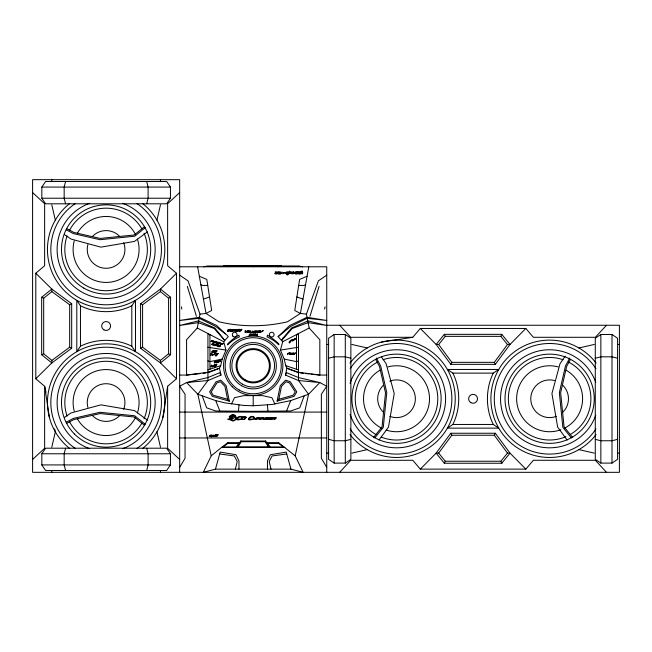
<?xml version="1.0" encoding="UTF-8"?>
<svg xmlns="http://www.w3.org/2000/svg" width="652" height="652" viewBox="0 0 652 652"><rect width="100%" height="100%" fill="white"/><g stroke="black" fill="none" stroke-linecap="round" stroke-linejoin="round"><path stroke-width="0.98" d="M267.45 469.138L267.45 460.94L270.384 454.729L286.22 452.081L290.955 469.138L303.131 472.325L295.185 455.838L278.722 442.798L266.774 442.798L267.785 443.319L278.494 443.319L283.318 446.954L284.94 447.476L221.468 447.476L211.232 455.838L203.277 472.325L215.462 469.138L290.955 469.138M32.6 192.568L44.638 203.709L44.638 265.714L35.803 273.245L51.801 289.064L51.858 291.599L69.674 304.753L69.674 347.247L51.858 360.401L51.801 362.936L35.803 378.755L44.638 386.286L46.031 392.227M162.813 417.696L167.629 386.286L176.472 378.755L160.474 362.936L160.416 360.401L142.592 347.247L142.592 304.753L160.416 291.599L160.474 289.064L176.472 273.245L167.629 265.714L167.629 203.709L179.667 192.568M308.779 266.79L300.393 313.449L287.434 321.803A151.174 151.174 0 0 1 218.974 321.803L206.016 313.449L200.009 314.125L197.254 328.029L186.586 339.733L186.586 375.063L179.667 375.063M239.007 404.965L238.445 411.086M277.076 401.167L280.254 385.682L285.625 380.157L290.352 381.803L296.79 391.893L294.076 396.351L277.076 401.167L278.836 399.268L293.196 395.202L295.201 391.909L289.472 382.92L285.992 381.713L281.485 386.343L278.836 399.268M295.185 455.838L308.559 394.256L319.83 382.545L326.742 386.228L321.363 394.256L321.363 458.307L326.742 467.313M285.413 375.063L286.807 372.765L298.486 377.565L319.83 382.545L298.486 380.532L285.413 375.063L286.953 368.241L285.723 365.658L284.215 359.073L280.442 350.116L282.699 341.721L309.162 328.029L306.407 314.125L318.388 280.849L326.742 275.168M179.667 467.313L185.054 458.307L185.054 394.256L179.667 386.228L186.586 382.545L207.923 380.532L221.004 375.063L219.463 368.241L220.694 365.658L222.193 359.073L225.967 350.116L223.717 341.721L197.254 328.029M51.801 447.19L55.314 431.852L54.621 428.877M156.953 220.148L160.474 204.809M324.566 309.04L325.087 306.856M235.38 469.138L237.23 461.543L234.288 455.952L219.667 453.971M65.583 181.5L64.165 187.075L64.165 198.224L65.583 203.799M65.583 448.201L64.165 453.776L64.165 464.925L65.583 470.499M146.684 203.799L148.102 198.224L148.102 187.075L146.684 181.5M146.684 470.499L148.102 464.925L148.102 453.776L146.684 448.201M215.462 469.138L220.197 452.081L236.032 454.729L238.966 460.94L238.966 469.138M309.993 316.285L319.072 286.367M304.142 396L299.733 407.85L290.694 410.996L253.204 411.339L215.722 410.996L206.684 407.85L202.275 396M286.635 410.858L290.694 400.613L308.559 394.256L298.486 380.532L298.486 333.539L297.043 334.859M452.871 424.46L493.271 424.46L498.764 428.136L447.378 428.136L452.871 424.46C460.671 408.592 460.671 388.991 452.871 373.123L447.378 369.456L498.764 369.456L493.271 373.123L452.871 373.123M493.271 373.123C485.471 388.991 485.471 408.592 493.271 424.46M278.494 443.319L278.722 442.798M231.493 403.995L234.492 397.704L243.84 395.625L262.577 395.625L271.925 397.704L274.916 403.995M501.812 334.337L444.338 334.337L436.139 344.46L438.674 344.517L445.292 336.342L500.85 336.342L501.812 334.337L510.003 344.46L495.333 364.338L450.809 364.338L436.139 344.46L420.312 328.461L412.781 337.296L381.379 342.113M444.338 463.246L501.812 463.246L510.003 453.124L495.333 433.246L450.809 433.246L436.139 453.124L444.338 463.246L445.292 461.249L500.85 461.249L507.476 453.067L510.003 453.124L525.83 469.13L533.36 460.288L595.366 460.288L606.499 472.325M450.809 364.338L451.82 362.333L494.322 362.333L507.476 344.517L510.003 344.46L525.83 328.461L533.36 337.296L595.366 337.296L606.499 325.258M339.643 472.325L350.776 460.288L412.781 460.288L420.312 469.13L436.139 453.124L438.674 453.067L451.82 435.251L494.322 435.251L495.333 433.246M569.718 358.021L565.447 366.057L559.351 392.691L562.855 427.362L571.331 437.875M570.443 359.358L566.645 366.497L560.638 392.773L564.078 426.856L572.668 437.508M236.44 446.954L238.632 443.319L239.634 442.798L227.687 442.798L221.468 447.476L223.098 446.954L236.44 446.954L236.815 447.476L238.11 446.807L268.298 446.807L269.594 447.476L269.969 446.954L283.318 446.954M236.815 447.476L240.71 441.021L265.706 441.021L269.594 447.476M238.11 446.807L241.191 441.689L265.225 441.689L265.706 441.021M289.382 354.126L289.643 353.726L288.396 353.726L287.426 354.411C287.336 352.39 292.357 352.202 289.675 354.411L289.366 354.134M80.465 346.196L76.797 351.689L76.797 300.311L80.465 305.804L80.465 346.196C96.333 338.396 115.934 338.396 131.802 346.196L135.477 351.689L135.477 300.311L131.802 305.804L131.802 346.196M41.834 187.075L45.599 181.5L166.667 181.5L170.441 187.075L170.441 198.224L166.667 203.799L45.599 203.799L41.834 198.224L41.834 187.075L170.441 187.075M41.834 453.776L45.599 448.201L166.667 448.201L170.441 453.776L170.441 464.925L166.667 470.499L45.599 470.499L41.834 464.925L41.834 453.776L170.441 453.776M565.154 356.171L560.019 363.694L551.926 393.539L557.656 427.117L567.167 440.059M378.983 440.059L388.486 427.117L394.224 393.539L386.123 363.694L381.559 357.011M223.717 341.721L228.29 336.66L226.79 334.932L215.73 326.456L199.333 318.315L179.667 320.466L199.382 317.271L216.643 325.462L225.38 333.857M230.612 415.952L230.841 415.658A3.04 3.04 0 0 1 235.136 415.658A3.04 3.04 0 0 1 235.136 419.961A3.04 3.04 0 0 1 230.841 419.961L230.523 419.554M230.792 415.943L230.93 415.756A2.901 2.901 0 0 1 235.038 415.756A2.901 2.901 0 0 1 235.038 419.864A2.901 2.901 0 0 1 230.93 419.864L230.694 419.554M373.482 437.508L382.064 426.856L385.511 392.773L379.497 366.497L375.707 359.358M374.81 437.875L383.286 427.362L386.791 392.691L380.695 366.057L376.432 358.021M278.127 336.66L290.686 326.456L307.084 318.315L326.742 320.466L307.027 317.271L289.765 325.462L278.127 336.66L282.699 341.721M228.502 266.79L229.325 266M32.6 459.432L44.638 448.291L44.638 386.286L49.454 417.696M215.111 345.364L215.421 345.095L214.378 344.802L213.4 345.152C213.75 343.425 218.086 344.435 215.307 345.682L215.103 345.373M41.679 297.263L51.801 289.064L71.679 303.742L71.679 348.258L51.801 362.936L41.679 354.737L41.679 297.263L43.684 298.217L43.684 353.783L51.858 360.401M43.684 298.217L51.858 291.599M160.416 360.401L168.591 353.783L168.591 298.217L160.416 291.599M170.588 354.737L160.474 362.936L140.587 348.258L140.587 303.742L160.474 289.064L170.588 297.263L170.588 354.737L168.591 353.783M144.084 227.018L134.198 234.989L100.115 238.436L73.839 232.422L66.7 228.632M145.217 227.744L134.703 236.211L100.033 239.716L73.399 233.62L66.259 229.83M223.098 446.954L227.923 443.319L238.632 443.319M147.401 231.908L134.459 241.411L100.881 247.149L71.035 239.056L64.352 234.492M64.352 417.508L71.035 412.944L100.881 404.851L134.459 410.589L147.401 420.092M334.15 334.484L328.575 338.258L328.575 459.326L334.15 463.099L345.299 463.099L350.874 459.326L350.874 338.258L345.299 334.484L334.15 334.484L334.15 463.099M600.851 334.484L595.276 338.258L595.276 459.326L600.851 463.099L612 463.099L617.574 459.326L617.574 338.258L612 334.484L600.851 334.484L600.851 463.099M66.259 422.17L73.399 418.38L100.033 412.284L134.703 415.789L145.217 424.256M66.7 423.368L73.839 419.578L100.115 413.564L134.198 417.011L144.084 424.982M69.674 304.753L71.679 303.742M140.587 348.258L142.592 347.247M41.679 354.737L43.684 353.783M168.591 298.217L170.588 297.263M307.084 276.236L299.618 279.415L294.761 310.491L300.393 313.449L306.407 314.125M209.537 296.962L203.44 299.121M131.802 305.804C115.934 313.604 96.333 313.604 80.465 305.804M207.923 372.773L219.463 368.241L207.923 372.284L186.586 375.063L200.164 373.604M298.486 360.874L296.481 361.624L284.215 359.073M305.543 284.785L303.775 285.437L298.673 285.437M207.923 369.896L220.694 365.658M328.575 358.241L334.15 356.823L345.299 356.823L350.874 358.241M595.276 358.241L600.851 356.823L612 356.823L617.574 358.241M350.874 439.342L345.299 440.76L334.15 440.76L328.575 439.342M617.574 439.342L612 440.76L600.851 440.76L595.276 439.342M290.694 400.613L272.128 404.476L253.204 405.772L243.726 405.446L224.94 402.863L215.722 400.613L197.858 394.256L186.586 382.545L207.923 377.565L219.602 372.765L221.004 375.063M578.919 347.972L594.265 344.46M351.884 453.124L367.223 449.611M203.799 266.79L207.572 266L298.836 266L302.618 266.79M222.193 359.073L209.936 361.624L207.923 360.874M280.442 350.116L298.486 347.206M293.139 271.794C289.936 273.131 297.182 271.974 293.066 273.514C289.57 274.296 298.991 273.457 293.155 271.794M286.741 453.971L272.128 455.952L269.186 461.543L271.036 469.138M278.926 272.732L278.054 273.123L277.997 273.987L280.499 273.962L278.616 273.359L280.262 272.952L280.482 271.9C273.033 271.974 282.805 272.34 278.926 272.732L278.934 273.147M203.074 373.294L205.983 372.977M41.834 198.224L170.441 198.224M223.848 265.503L281.55 265.503M179.667 266.79L326.742 266.79L326.742 472.325M207.735 285.437L202.642 285.437L200.865 284.785M326.742 325.258L619.4 325.258L619.4 472.325L32.6 472.325L32.6 179.675L179.667 179.675L179.667 472.325M420.312 328.461L525.83 328.461M412.781 337.296L350.776 337.296L339.643 325.258M326.742 344.46L328.755 344.46M617.387 344.46L619.4 344.46M326.742 375.063L319.83 375.063L311.102 374.126M179.667 412.097L326.742 412.097M179.667 437.965L326.742 437.965M326.742 453.124L328.755 453.124M617.387 453.124L619.4 453.124M41.834 464.925L170.441 464.925M420.312 469.13L525.83 469.13M300.425 372.977L303.335 373.294M305.283 373.498L309.162 373.914M207.923 347.206L225.967 350.116M351.884 344.46L367.223 347.972M578.919 449.611L594.265 453.124M227.581 399.268L213.212 395.202L211.207 391.909L216.945 382.92L220.417 381.713L224.924 386.343L227.581 399.268L229.341 401.167L226.162 385.682L220.783 380.157L216.065 381.803L209.626 391.893L212.34 396.351L229.341 401.167M302.968 299.121L296.872 296.962M285.723 365.658L298.486 369.896M298.486 372.773L286.953 368.241L298.486 372.284L319.83 375.063L319.83 339.733L309.162 328.029M199.333 276.236L206.798 279.415L211.655 310.491L206.016 313.449L197.637 266.79M140.587 303.742L142.592 304.753M69.674 347.247L71.679 348.258M179.667 275.168L188.02 280.849L200.009 314.125M209.365 334.859L207.923 333.539L207.923 380.532L197.858 394.256L211.232 455.838M179.667 459.432L167.629 448.291L167.629 386.286M277.092 266L277.915 266.79M500.85 336.342L507.476 344.517M438.674 453.067L445.292 461.249M438.674 344.517L451.82 362.333M494.322 435.251L507.476 453.067M240.71 441.021L241.191 441.689M267.785 443.319L269.969 446.954M265.225 441.689L268.298 446.807M494.322 362.333L495.333 364.338M450.809 433.246L451.82 435.251M444.338 334.337L445.292 336.342M500.85 461.249L501.812 463.246M227.687 442.798L227.923 443.319M215.722 400.613L219.781 410.858M187.336 286.367L196.423 316.285M181.329 306.856L181.851 309.04M156.953 431.852L160.474 447.19M51.801 204.809L55.314 220.148M267.41 404.965L267.972 411.086M612 334.484L612 463.099M345.299 334.484L345.299 463.099M296.481 334.574L296.481 369.228M253.204 266L253.204 266.79M253.204 395.625L253.204 405.772M209.936 334.574L209.936 369.228M176.472 273.245L176.472 378.755M160.474 179.675L160.474 181.68M160.474 470.32L160.474 472.325M51.801 179.675L51.801 181.68M51.801 470.32L51.801 472.325M35.803 273.245L35.803 378.755M69.65 448.47A58.68 58.68 0 0 1 63.089 362.626A58.68 58.68 0 0 1 149.178 362.626A58.68 58.68 0 0 1 142.617 448.47M142.617 203.53A58.68 58.68 0 0 1 149.178 289.374A58.68 58.68 0 0 1 63.089 289.374A58.68 58.68 0 0 1 69.65 203.53M89.691 448.69A49.022 49.022 0 0 1 66.74 373.327A49.022 49.022 0 0 1 145.526 373.327A49.022 49.022 0 0 1 122.584 448.69M75.224 448.364A55.298 55.298 0 0 1 64.613 365.992A55.298 55.298 0 0 1 147.662 365.992A55.298 55.298 0 0 1 137.042 448.364M67.091 416.041A41.272 41.272 0 0 1 107.572 361.306A41.272 41.272 0 0 1 144.027 418.804M141.834 423.189A41.272 41.272 0 0 1 69.414 421.477M74.23 411.086A32.991 32.991 0 0 1 107.05 369.578A32.991 32.991 0 0 1 137.409 412.92M135.567 417.361A32.991 32.991 0 0 1 77.523 419.049M87.89 407.427A18.843 18.843 0 0 1 107.075 383.735A18.843 18.843 0 0 1 123.684 409.301M119.422 415.878A18.843 18.843 0 0 1 92.763 415.878M122.584 203.31A49.022 49.022 0 0 1 145.526 278.673A49.022 49.022 0 0 1 66.74 278.673A49.022 49.022 0 0 1 89.691 203.31M137.042 203.636A55.298 55.298 0 0 1 147.662 286.008A55.298 55.298 0 0 1 64.613 286.008A55.298 55.298 0 0 1 75.224 203.636M144.027 233.196A41.272 41.272 0 0 1 107.572 290.694A41.272 41.272 0 0 1 67.091 235.959M69.414 230.523A41.272 41.272 0 0 1 141.834 228.811M137.409 239.08A32.991 32.991 0 0 1 107.05 282.422A32.991 32.991 0 0 1 74.23 240.914M77.523 232.951A32.991 32.991 0 0 1 135.567 234.638M123.684 242.699A18.843 18.843 0 0 1 107.075 268.265A18.843 18.843 0 0 1 87.89 244.573M92.763 236.122A18.843 18.843 0 0 1 119.422 236.122M350.01 363.074A58.68 58.68 0 0 1 436.204 355.527A58.68 58.68 0 0 1 436.204 442.056A58.68 58.68 0 0 1 350.01 434.517M596.132 434.517A58.68 58.68 0 0 1 509.937 442.056A58.68 58.68 0 0 1 509.937 355.527A58.68 58.68 0 0 1 596.132 363.074M350.059 383.278A49.022 49.022 0 0 1 425.479 359.203A49.022 49.022 0 0 1 425.479 438.38A49.022 49.022 0 0 1 350.059 414.305M350.181 368.69A55.298 55.298 0 0 1 432.838 357.06A55.298 55.298 0 0 1 432.838 440.532A55.298 55.298 0 0 1 350.181 428.894M383.034 359.741A41.272 41.272 0 0 1 437.777 399.733A41.272 41.272 0 0 1 381.184 437.068M375.886 434.493A41.272 41.272 0 0 1 377.598 362.072M387.981 366.889A32.991 32.991 0 0 1 429.497 399.709A32.991 32.991 0 0 1 386.155 430.067M381.705 428.225A32.991 32.991 0 0 1 380.026 370.181M389.766 381.151A18.843 18.843 0 0 1 415.365 398.747A18.843 18.843 0 0 1 389.766 416.343M383.197 412.072A18.843 18.843 0 0 1 383.197 385.422M595.765 415.242A49.022 49.022 0 0 1 520.402 438.185A49.022 49.022 0 0 1 520.402 359.399A49.022 49.022 0 0 1 595.765 382.349M595.969 428.894A55.298 55.298 0 0 1 513.311 440.532A55.298 55.298 0 0 1 513.311 357.06A55.298 55.298 0 0 1 595.969 368.69M568.544 362.072A41.272 41.272 0 0 1 570.264 434.493M565.871 436.685A41.272 41.272 0 0 1 508.381 400.23A41.272 41.272 0 0 1 563.116 359.741M566.115 370.181A32.991 32.991 0 0 1 564.436 428.225M560.899 429.749A32.991 32.991 0 0 1 516.669 400.181A32.991 32.991 0 0 1 558.161 366.889M562.953 385.422A18.843 18.843 0 0 1 562.953 412.072M556.376 416.343A18.843 18.843 0 0 1 530.801 399.733A18.843 18.843 0 0 1 554.502 380.548M217.035 350.906L216.228 352.104L213.978 352.219L215.07 350.686L217.035 350.906M233.701 329.863L232.829 331.069L230.441 331.183L231.615 329.643L233.701 329.863M236.317 329.863L235.437 331.183L234.907 331.183L235.413 330.491L233.049 331.183L234.378 329.708L236.317 329.863M275.356 418.087L273.335 418.421L275.356 418.087M214.492 362.651C216.13 361.958 217.181 360.434 215.323 362.708C212.479 364.069 216.325 359.399 214.492 362.651M291.786 340.051L289.741 342.691L290.083 340.792L291.786 340.051M293.587 339.399C293.27 342.585 290.344 339.928 293.587 339.399M295.364 338.331C295.315 340.825 292.08 340.409 294.997 338.323L295.364 338.331M290.124 354.117C290.719 355.552 294.06 353.368 292.65 352.903C288.2 357.752 293.245 349.969 290.124 354.117M291.371 340.295L290.246 341.355L291.371 340.295M252.031 332.104C252.634 333.555 256.122 331.371 254.671 330.89C252.764 333.669 252.748 331.509 252.903 330.898L252.031 332.104M289.349 341.729L289.227 342.985L289.741 341.493L289.349 341.729M292.406 340.189C292.129 342.227 294.239 338.404 292.406 340.189M294.142 339.545L294.932 339.073L294.142 339.545M213.897 341.151C210.686 343.743 217.515 340.189 214.402 342.398C212.739 343.139 211.794 341.029 213.897 341.151M283.587 272.528C284.248 274.582 281.346 273.335 281.077 273.359C280.368 271.395 283.31 272.569 283.587 272.528M245.193 330.874L245.013 332.406L247.483 330.89L245.527 331.99L245.682 330.874L245.193 330.874M255.201 333.946L255.022 335.478L257.483 333.954L255.535 335.055L255.69 333.946L255.201 333.946M274.908 273.237L275.494 273.938A3.928 3.839 30.8 0 0 276.847 273.938L277.418 273.359L276.88 271.974L275.315 271.933L276.75 272.609L274.908 273.237M286 272.406C284.688 274.508 290.091 274.011 286.652 274.402C287.508 276.391 290.148 272.748 287.915 271.949A3.928 3.839 30.8 0 0 286.562 271.949L286 272.406M298.045 273.318L297.451 273.921L295.454 273.938L297.385 273.318L295.698 272.911L295.389 271.794C302.797 271.786 292.544 272.316 297.426 272.715A1.092 1.076 30.8 0 1 297.874 272.96L298.045 273.318M301.257 273.318L300.662 273.921L298.673 273.938L300.605 273.318L298.909 272.911L298.6 271.794C306.016 271.786 295.755 272.316 300.637 272.715A1.092 1.076 30.8 0 1 301.085 272.96L301.257 273.318M216.676 343.074C222.055 344.778 215.633 343.359 217.418 342.87L218.64 343.025L217.581 342.724C221.362 342.642 217.678 341.461 216.676 343.074M213.269 344.525L211.9 344.549L213.269 344.525M217.744 434.819L216.855 436.049L214.655 436.229L217.197 436.269L218.273 434.631L215.445 434.86L217.744 434.819M233.571 416.506L232.837 417.549L229.757 417.549L229.382 418.046L232.503 418.046L231.884 418.837C223.636 418.543 229.634 420.866 233.082 418.869C240.384 412.969 220.971 417.5 233.571 416.506M252.21 335.201L251.493 335.478C251.444 333.449 256.627 333.245 253.848 335.478L253.318 335.478L253.815 334.786L252.218 335.193M258.021 332.129L259.651 332.406L257.548 332.104L258.591 330.939L260.702 330.874L258.803 331.135L258.461 331.509L259.781 331.509L258.029 332.121M217.238 342.227L216.26 343.172L215.845 343.05L216.733 342.227L215.779 341.917C213.09 344.24 215.902 340.091 217.238 342.227M218.363 345.324L217.385 346.269L216.969 346.147L217.858 345.315L216.904 345.014C214.361 347.304 216.912 343.205 218.363 345.324M220.189 361.224L218.086 362.137C217.784 360.572 221.354 359.545 220.189 361.224M212.193 351.933C216.513 351.77 209.789 353.278 212.381 350.972C217.418 350.385 212.805 350.018 212.193 351.933M211.313 365.193L210.881 367.043L212.682 365.845L211.313 365.193M237.181 419.04L240.425 419.187L240.099 419.554C232.544 421.551 238.559 414.566 241.99 416.807L238.583 417.264L237.181 419.04M249.072 419.04L252.324 419.187L251.998 419.554C244.443 421.551 250.45 414.566 253.889 416.807L250.474 417.264L249.072 419.04M214.19 344.183C212.365 346.766 209.797 342.308 214.19 344.183M220.213 343.653L220.457 344.346L221.403 343.368L219.773 342.765L218.559 343.816L220.213 343.653M220.441 345.935C218.167 348.796 216.456 343.743 220.441 345.935M275.551 273.278L276.79 273.359L275.617 273.212M286.644 272.446L286.725 273.506L287.899 273.571L287.858 272.446L286.709 272.381M289.732 272.446C291.517 271.851 292.178 275.128 290.67 273.147C287.94 275.829 289.048 268.86 289.7 271.9L291.485 272.006L289.732 272.446M267.507 335.234L267.002 336.897A35.738 35.738 0 0 1 278.665 344.778L279.04 344.223A50.978 50.978 0 0 0 267.507 335.234M218.241 361.404C217.719 362.944 214.459 363.335 217.784 361.591C212.397 362.83 222.805 358.241 216.831 361.607L218.241 361.404M219.797 361.249L218.591 361.852L219.797 361.249M264.353 419.154L266.986 419.513L268.225 418.421L266.301 418.788L267.149 418.788C263.946 420.727 266.032 416.351 268.518 418.046L268.73 417.696L265.486 417.769L264.353 419.154M268.184 419.154L271.346 419.538L271.599 419.179L269.097 419.114L271.305 418.421L269.504 418.421L269.904 418.079L272.593 417.696L269.317 417.769L268.184 419.154M285.486 272.992L284.174 272.772L285.486 272.992M249.643 335.193L248.934 335.478L250.05 333.946L252.112 334.134L251.264 335.478L250.751 335.478L251.452 334.256L250.344 334.248L249.643 335.193M255.079 332.121L254.378 332.406L255.486 330.874L257.996 331.069L257.149 332.406L256.627 332.406L257.336 331.183L255.535 332.406L256.35 331.175L255.78 331.175L255.079 332.121M246.88 332.104C250.914 333.971 249.887 328.062 246.88 332.104M249.455 332.104C255.788 332.544 247.214 332.976 250.841 330.874L249.455 332.104M301.811 271.093L302.398 271.46L301.892 271.069M301.827 271.933C300.711 276.318 304.337 272.642 301.909 271.9M216.138 364.411L214.761 366.742L216.138 364.411M216.814 364.264L215.437 366.595L216.814 364.264M220.091 360.646L218.893 361.184L220.091 360.646M211.264 353.156L210.319 355.201L212.78 354.256L211.264 353.156M276.261 417.891L275.022 418.804L275.022 419.529L274.239 419.529L274.239 418.804L271.737 419.529L273.147 417.769L276.261 417.891M232.715 330.572L231.11 330.98L232.715 330.572M230.001 330.385C228.901 332.129 225.25 331.64 229.406 330.491C222.544 330.629 236.334 327.826 228.233 330.279L230.001 330.385M238.624 330.385C237.467 332.104 233.889 331.648 238.029 330.491C231.158 330.645 244.834 327.858 236.855 330.279L238.624 330.385M241.24 330.385C240.14 332.129 236.489 331.64 240.653 330.491C233.775 330.645 247.458 327.858 239.48 330.279L241.24 330.385M214.655 351.933C217.043 352.903 216.374 348.967 214.655 351.933M241.794 419.04C246.203 420.874 246.334 413.132 241.794 419.04M283.017 338.127L281.705 340.377L292.235 328.502L308.094 322.65L326.742 325.462L308.094 320.914L291.656 327.94L283.017 338.127M260.083 419.163L258.983 419.529L259.488 418.788L257.793 418.788L256.432 419.529C256.179 417.15 262.699 416.742 260.083 419.163M211.721 436.155L210.938 436.408L211.615 435.463L210.498 435.373L209.153 436.408C209.064 434.762 213.522 434.436 211.721 436.155M262.145 418.046L261.085 419.529L260.238 419.529L261.566 417.696L264.688 418.046L263.669 419.529L262.797 419.529L263.742 418.119L262.145 418.046M290.018 353.188L288.534 353.523L290.018 353.188M257.263 417.696L256.024 419.529L255.16 419.529L255.706 418.804L252.577 419.529L253.897 417.696L254.687 417.696L254.182 418.421L255.983 418.421L257.263 417.696M217.295 353.449L215.673 355.829L215.103 355.829L216.741 353.449L217.295 353.449M218.151 353.449L216.529 355.829L215.959 355.829L217.597 353.449L218.151 353.449M214.932 435.373L214.28 436.269L212.707 436.408L214.288 435.463L213.228 435.397L211.452 436.921L212.813 435.177L214.932 435.373M246.236 417.353L244.557 419.423L240.531 419.554L242.552 416.807L245.918 416.856L246.236 417.353M211.183 435.585L210.083 436.408L211.183 435.585M254.207 334.248L252.658 334.582L254.207 334.248M249.349 331.183C247.736 334.052 246.782 330.344 249.349 331.183M256.961 335.177L257.467 335.177L256.961 335.177M233.196 329.953L231.623 330.279L233.196 329.953M235.82 329.953L234.239 330.279L235.82 329.953M229.993 330.882L230.498 330.882L229.993 330.882M215.739 435.373L217.018 435.373L215.739 435.373M258.233 418.168L259.936 418.168L258.233 418.168M218.216 346.245C218.697 347.41 221.224 345.446 219.072 345.536L218.216 346.245M214.565 364.639L212.283 367.027L214.973 364.558L214.565 364.639M220.987 343.384L219.659 343.311L220.987 343.384M213.774 344.142L212.446 344.077L213.774 344.142M215.861 344.729L214.532 344.655L215.861 344.729M212.014 340.784L210.955 341.689L212.413 340.89C215.078 341.436 209.569 339.912 212.014 340.784M215.339 353.327L212.022 355.536L215.853 353.327L215.339 353.327M262.862 330.686L260.164 332.414L263.278 330.686L262.862 330.686M293.873 353.857L292.381 354.411L293.767 353.653L293.433 352.887L294.158 353.433L295.625 352.895L294.256 353.645L294.606 354.411L293.873 353.857M223.4 343.612L220.841 344.46L223.4 343.612M198.322 320.914L179.667 325.462L198.322 322.65L214.182 328.502L224.712 340.377L214.752 327.94L198.322 320.914M227.752 344.778L227.377 344.223A50.978 50.978 0 0 1 238.909 335.234L239.406 336.897A35.738 35.738 0 0 0 227.752 344.778M74.548 434.093A44.613 44.613 0 0 0 149.186 414.101A44.613 44.613 0 0 0 94.548 359.464A44.613 44.613 0 0 0 74.548 434.093M83.79 288.078A44.613 44.613 0 0 0 150.702 249.447A44.613 44.613 0 0 0 83.79 210.816A44.613 44.613 0 0 0 83.79 288.078M103.904 329.855A4.45 4.45 0 0 0 110.587 326A4.45 4.45 0 0 0 103.904 322.145A4.45 4.45 0 0 0 103.904 329.855M374.215 437.386A44.613 44.613 0 0 0 441.127 398.747A44.613 44.613 0 0 0 374.215 360.116A44.613 44.613 0 0 0 374.215 437.386M527.321 437.386A44.613 44.613 0 0 0 594.233 398.747A44.613 44.613 0 0 0 527.321 360.116A44.613 44.613 0 0 0 527.321 437.386M470.842 402.651A4.45 4.45 0 0 0 477.525 398.796A4.45 4.45 0 0 0 470.842 394.933A4.45 4.45 0 0 0 470.842 402.651M244.639 380.597A17.139 17.139 0 0 0 270.344 365.756A17.139 17.139 0 0 0 244.639 350.906A17.139 17.139 0 0 0 244.639 380.597M245.111 379.774A16.186 16.186 0 0 0 269.398 365.756A16.186 16.186 0 0 0 245.111 351.73A16.186 16.186 0 0 0 245.111 379.774M242.544 384.224A21.329 21.329 0 0 0 274.541 365.756A21.329 21.329 0 0 0 242.544 347.28A21.329 21.329 0 0 0 242.544 384.224M270.042 336.285A2.372 2.372 0 0 0 274.011 335.226A2.372 2.372 0 0 0 271.11 332.324A2.372 2.372 0 0 0 270.042 336.285M233.017 336.285A2.372 2.372 0 0 0 236.986 335.226A2.372 2.372 0 0 0 234.084 332.324A2.372 2.372 0 0 0 233.017 336.285M232.234 386.726A29.666 29.666 0 0 0 281.86 373.433A29.666 29.666 0 0 0 245.527 337.1A29.666 29.666 0 0 0 232.234 386.726M239.186 390.035A28.044 28.044 0 0 0 281.248 365.756A28.044 28.044 0 0 0 239.186 341.469A28.044 28.044 0 0 0 239.186 390.035M241.647 385.78A23.13 23.13 0 0 0 276.334 365.756A23.13 23.13 0 0 0 241.647 345.723A23.13 23.13 0 0 0 241.647 385.78"/></g></svg>
